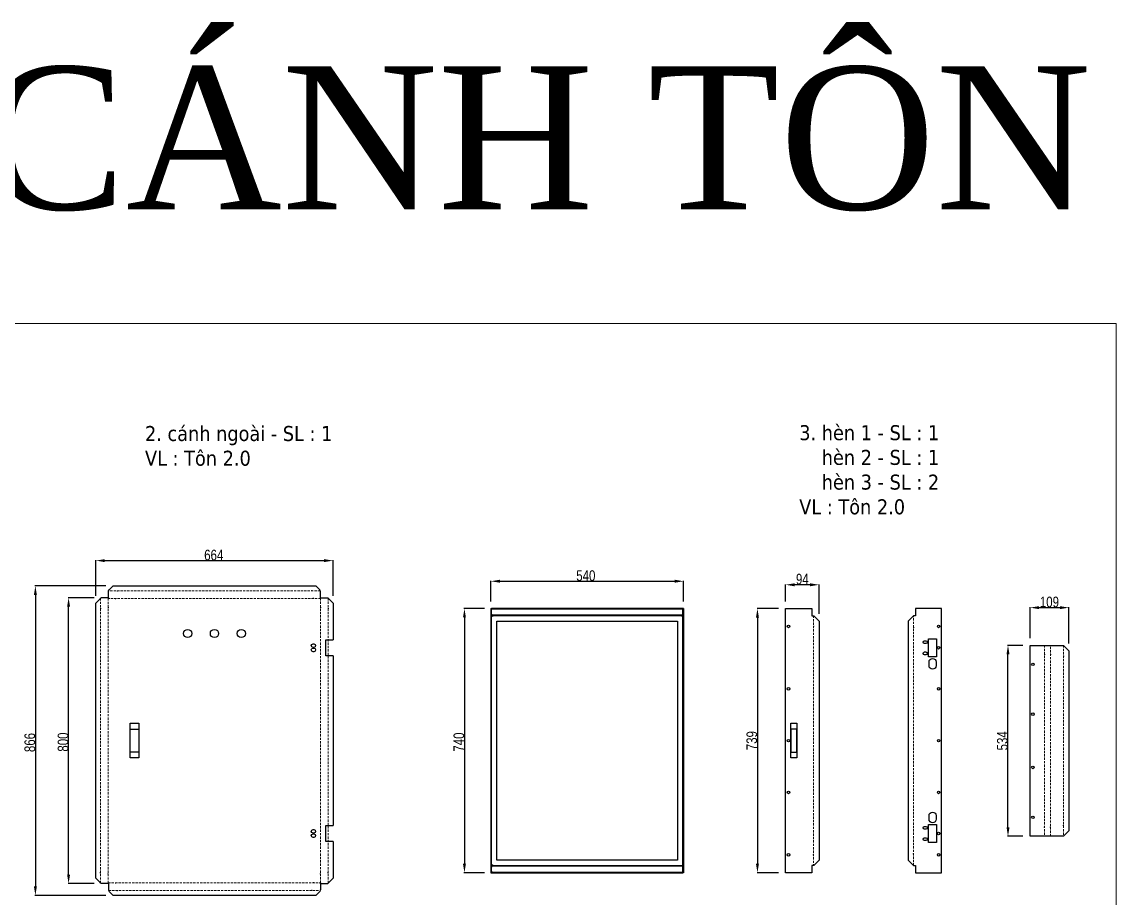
# Model space of a CAD drawing. Header units: inches. Extents: x 21 to 136330, y 8 to 58290.
# Drawn here: x 119922 to 122985, y 20056 to 22509 of the extents above; entities that cross this region are included whole.
import ezdxf
from ezdxf.enums import TextEntityAlignment as Align

# ---------------------------------------------------------------- set-up
doc = ezdxf.new("R2010")
doc.units = ezdxf.units.IN
doc.header["$MEASUREMENT"] = 0
doc.linetypes.add('HIDDEN', pattern=[9.525, 6.35, -3.175])
doc.layers.add('0 TĂNG CỨNG', color=7, linetype='Continuous', lineweight=15)
doc.layers.add('@.0.DM. NÉT ĐỨT', color=8, linetype='HIDDEN', lineweight=9)
for name, color, linetype in [('1-EMC-ACESS', 4, 'Continuous'), ('@.0.DM. NÉT CHÍNH', 7, 'Continuous'), ('@.DM. NÉT CẮT', 2, 'Continuous'), ('@.DM. ĐIỂM DẤU', 1, 'Continuous')]:
    doc.layers.add(name, color=color, linetype=linetype)
doc.layers.add('@.0.DM. KÍCH THƯỚC', color=8, linetype='Continuous', transparency=0.2)
doc.layers.add('@.0.DM. KÍCH THƯỚC @ 1', color=8, linetype='Continuous', transparency=0.2)
doc.styles.add('ARIAL', font='arial.ttf')
doc.styles.add('Note Text (ISO)', font='tahoma.ttf')
doc.styles.add('roman', font='roman.shx', dxfattribs={"width": 0.8})
doc.styles.add('Tahoma (Input Text)', font='tahoma.ttf')
doc.dimstyles.new('Kích thước Duy Mạnh', dxfattribs={"dimtxt": 30, "dimasz": 25, "dimexe": 1.25, "dimexo": 20, "dimtad": 1, "dimdec": 1, "dimtxsty": 'roman', "dimcen": 2.5, "dimclrd": 8, "dimclre": 8, "dimclrt": 2, "dimadec": 0, "dimazin": 0, "dimtfac": 1, "dimtdec": 1, "dimtix": 1, "dimtmove": 0, "dimatfit": 3, "dimfxl": 1, "dimtfillclr": 1, "dimarcsym": 0})

# ---------------------------------------------------------------- blocks, each defined once
blk = doc.blocks.new('*D1893')
at = {"layer": '@.0.DM. KÍCH THƯỚC', "color": 8, "lineweight": -2, "transparency": 16777216}
for p, q in [((120157, 20930.2), (119958.4, 20930.2)), ((120157, 20064.1), (119958.4, 20064.1))]:
    blk.add_line(p, q, dxfattribs=at)
at = {"layer": '@.0.DM. KÍCH THƯỚC', "lineweight": -2, "transparency": 16777216}
blk.add_line((119959.6, 20905.2), (119959.6, 20089.1), dxfattribs=at)
at = {"layer": '@.0.DM. KÍCH THƯỚC', "transparency": 16777216}
for points in [[(119955.5, 20905.2), (119963.8, 20905.2), (119959.6, 20930.2)], [(119955.5, 20089.1), (119963.8, 20089.1), (119959.6, 20064.1)]]:
    blk.add_solid(points, dxfattribs=at)
at = {"layer": 'Defpoints', "color": 0, "transparency": 16777216}
for p in [(120177, 20930.2), (119959.6, 20064.1), (120177, 20064.1)]:
    blk.add_point(p, dxfattribs=at)
at = {"layer": '@.0.DM. KÍCH THƯỚC', "color": 2, "transparency": 16777216, "insert": (119929, 20465.1), "char_height": 30, "attachment_point": 1, "rotation": 90, "style": 'roman'}
blk.add_mtext('866', dxfattribs=at)
blk = doc.blocks.new('*D1894')
at = {"layer": '@.0.DM. KÍCH THƯỚC', "color": 8, "lineweight": -2, "transparency": 16777216}
for p, q in [((120128.9, 20902.1), (120128.9, 21002.3)), ((120793, 20902.1), (120793, 21002.3))]:
    blk.add_line(p, q, dxfattribs=at)
at = {"layer": '@.0.DM. KÍCH THƯỚC', "lineweight": -2, "transparency": 16777216}
blk.add_line((120153.9, 21001.1), (120768, 21001.1), dxfattribs=at)
at = {"layer": '@.0.DM. KÍCH THƯỚC', "transparency": 16777216}
for points in [[(120153.9, 21005.2), (120153.9, 20996.9), (120128.9, 21001.1)], [(120768, 21005.2), (120768, 20996.9), (120793, 21001.1)]]:
    blk.add_solid(points, dxfattribs=at)
at = {"layer": 'Defpoints', "color": 0, "transparency": 16777216}
for p in [(120793, 21001.1), (120128.9, 20882.1), (120793, 20882.1)]:
    blk.add_point(p, dxfattribs=at)
at = {"layer": '@.0.DM. KÍCH THƯỚC', "color": 2, "transparency": 16777216, "insert": (120432.2, 21031.7), "char_height": 30, "attachment_point": 1, "style": 'roman'}
blk.add_mtext('664', dxfattribs=at)
blk = doc.blocks.new('*D1871')
at = {"layer": '@.0.DM. KÍCH THƯỚC', "color": 8, "lineweight": -2, "transparency": 16777216}
for p, q in [((121234.9, 20886.8), (121234.9, 20944.6)), ((121774.4, 20886.8), (121774.4, 20944.6))]:
    blk.add_line(p, q, dxfattribs=at)
at = {"layer": '@.0.DM. KÍCH THƯỚC', "lineweight": -2, "transparency": 16777216}
blk.add_line((121259.9, 20943.3), (121749.4, 20943.3), dxfattribs=at)
at = {"layer": '@.0.DM. KÍCH THƯỚC', "transparency": 16777216}
for points in [[(121259.9, 20947.5), (121259.9, 20939.2), (121234.9, 20943.3)], [(121749.4, 20947.5), (121749.4, 20939.2), (121774.4, 20943.3)]]:
    blk.add_solid(points, dxfattribs=at)
at = {"layer": 'Defpoints', "color": 0, "transparency": 16777216}
for p in [(121774.4, 20943.3), (121234.9, 20866.8), (121774.4, 20866.8)]:
    blk.add_point(p, dxfattribs=at)
at = {"layer": '@.0.DM. KÍCH THƯỚC', "color": 2, "transparency": 16777216, "insert": (121473.8, 20974), "char_height": 30, "attachment_point": 1, "style": 'roman'}
blk.add_mtext('540', dxfattribs=at)
blk = doc.blocks.new('*D1872')
at = {"layer": '@.0.DM. KÍCH THƯỚC', "color": 8, "lineweight": -2, "transparency": 16777216}
for p, q in [((121216.9, 20866.9), (121159.5, 20866.9)), ((121216.9, 20127.4), (121159.5, 20127.4))]:
    blk.add_line(p, q, dxfattribs=at)
at = {"layer": '@.0.DM. KÍCH THƯỚC', "lineweight": -2, "transparency": 16777216}
blk.add_line((121160.8, 20841.9), (121160.8, 20152.4), dxfattribs=at)
at = {"layer": '@.0.DM. KÍCH THƯỚC', "transparency": 16777216}
for points in [[(121156.6, 20841.9), (121164.9, 20841.9), (121160.8, 20866.9)], [(121156.6, 20152.4), (121164.9, 20152.4), (121160.8, 20127.4)]]:
    blk.add_solid(points, dxfattribs=at)
at = {"layer": 'Defpoints', "color": 0, "transparency": 16777216}
for p in [(121236.9, 20866.9), (121160.8, 20127.4), (121236.9, 20127.4)]:
    blk.add_point(p, dxfattribs=at)
at = {"layer": '@.0.DM. KÍCH THƯỚC', "color": 2, "transparency": 16777216, "insert": (121130.1, 20466.3), "char_height": 30, "attachment_point": 1, "rotation": 90, "style": 'roman'}
blk.add_mtext('740', dxfattribs=at)
blk = doc.blocks.new('*D1873')
at = {"layer": '@.0.DM. KÍCH THƯỚC', "color": 8, "lineweight": -2, "transparency": 16777216}
for p, q in [((120124.4, 20897.1), (120051.4, 20897.1)), ((120124.4, 20097.1), (120051.4, 20097.1))]:
    blk.add_line(p, q, dxfattribs=at)
at = {"layer": '@.0.DM. KÍCH THƯỚC', "lineweight": -2, "transparency": 16777216}
blk.add_line((120052.6, 20122.1), (120052.6, 20872.1), dxfattribs=at)
at = {"layer": '@.0.DM. KÍCH THƯỚC', "transparency": 16777216}
for points in [[(120048.5, 20872.1), (120056.8, 20872.1), (120052.6, 20897.1)], [(120048.5, 20122.1), (120056.8, 20122.1), (120052.6, 20097.1)]]:
    blk.add_solid(points, dxfattribs=at)
at = {"layer": 'Defpoints', "color": 0, "transparency": 16777216}
for p in [(120052.6, 20897.1), (120144.4, 20897.1), (120144.4, 20097.1)]:
    blk.add_point(p, dxfattribs=at)
at = {"layer": '@.0.DM. KÍCH THƯỚC', "color": 2, "transparency": 16777216, "insert": (120022, 20466.3), "char_height": 30, "attachment_point": 1, "rotation": 90, "style": 'roman'}
blk.add_mtext('800', dxfattribs=at)
blk = doc.blocks.new('KHUNG KT1')
at = {"color": 7}
blk.add_lwpolyline([(0, 0), (7128, 0), (7128, -5040), (0, -5040)], close=True, dxfattribs=at)
at = {"color": 1, "style": 'Tahoma (Input Text)', "flags": 8}
for tag, p in [('#01', (328.9, -4851.1)), ('#03', (1514.7, -4846.3)), ('#05', (2819, -4851.1)), ('#07', (4424, -4851.1)), ('#09', (5172.9, -4851.1)), ('#02', (189.8, -4995.1)), ('#04', (1755.3, -4995.1)), ('#06', (2727.8, -4995.1)), ('#08', (4382.7, -4995.1)), ('#10', (5172.9, -4995.1))]:
    blk.add_attdef(tag, p, '', height=60, dxfattribs=at)
blk.add_attdef('#11', text='', height=60, dxfattribs=at).set_placement((6996, -4961.6), align=Align.CENTER)
at = {"layer": '0 TĂNG CỨNG', "color": 1, "style": 'ARIAL'}
blk.add_attdef('#12', (852.8, -4987.6), '', height=60, dxfattribs=at)
blk = doc.blocks.new('*D1909')
at = {"layer": '@.0.DM. KÍCH THƯỚC', "color": 8, "lineweight": -2, "transparency": 16777216}
for p, q in [((122039.9, 20866.8), (121979.8, 20866.8)), ((122039.9, 20127.5), (121979.8, 20127.5))]:
    blk.add_line(p, q, dxfattribs=at)
at = {"layer": '@.0.DM. KÍCH THƯỚC', "lineweight": -2, "transparency": 16777216}
blk.add_line((121981, 20841.8), (121981, 20152.5), dxfattribs=at)
at = {"layer": '@.0.DM. KÍCH THƯỚC', "transparency": 16777216}
for points in [[(121976.8, 20841.8), (121985.2, 20841.8), (121981, 20866.8)], [(121976.8, 20152.5), (121985.2, 20152.5), (121981, 20127.5)]]:
    blk.add_solid(points, dxfattribs=at)
at = {"layer": 'Defpoints', "color": 0, "transparency": 16777216}
for p in [(122059.9, 20866.8), (121981, 20127.5), (122059.9, 20127.5)]:
    blk.add_point(p, dxfattribs=at)
at = {"layer": '@.0.DM. KÍCH THƯỚC', "color": 2, "transparency": 16777216, "insert": (121965.4, 20497.1), "char_height": 30, "attachment_point": 5, "rotation": 90, "style": 'roman'}
blk.add_mtext('739', dxfattribs=at)
blk = doc.blocks.new('*D1910')
at = {"layer": '@.0.DM. KÍCH THƯỚC', "color": 8, "lineweight": -2, "transparency": 16777216}
for p, q in [((122724.2, 20763.8), (122681.2, 20763.8)), ((122724.2, 20229.5), (122681.2, 20229.5))]:
    blk.add_line(p, q, dxfattribs=at)
at = {"layer": '@.0.DM. KÍCH THƯỚC', "lineweight": -2, "transparency": 16777216}
blk.add_line((122682.4, 20254.5), (122682.4, 20738.8), dxfattribs=at)
at = {"layer": '@.0.DM. KÍCH THƯỚC', "transparency": 16777216}
for points in [[(122678.3, 20738.8), (122686.6, 20738.8), (122682.4, 20763.8)], [(122678.3, 20254.5), (122686.6, 20254.5), (122682.4, 20229.5)]]:
    blk.add_solid(points, dxfattribs=at)
at = {"layer": 'Defpoints', "color": 0, "transparency": 16777216}
for p in [(122682.4, 20763.8), (122744.2, 20763.8), (122744.2, 20229.5)]:
    blk.add_point(p, dxfattribs=at)
at = {"layer": '@.0.DM. KÍCH THƯỚC', "color": 2, "transparency": 16777216, "insert": (122666.8, 20496.6), "char_height": 30, "attachment_point": 5, "rotation": 90, "style": 'roman'}
blk.add_mtext('534', dxfattribs=at)
blk = doc.blocks.new('*D1899')
at = {"layer": '@.0.DM. KÍCH THƯỚC', "color": 8, "lineweight": -2, "transparency": 16777216}
for p, q in [((122059.9, 20886.8), (122059.9, 20934.6)), ((122153.4, 20851.9), (122153.4, 20934.6))]:
    blk.add_line(p, q, dxfattribs=at)
at = {"layer": '@.0.DM. KÍCH THƯỚC', "lineweight": -2, "transparency": 16777216}
blk.add_line((122128.4, 20933.4), (122084.9, 20933.4), dxfattribs=at)
at = {"layer": '@.0.DM. KÍCH THƯỚC', "transparency": 16777216}
for points in [[(122084.9, 20937.6), (122084.9, 20929.2), (122059.9, 20933.4)], [(122128.4, 20937.6), (122128.4, 20929.2), (122153.4, 20933.4)]]:
    blk.add_solid(points, dxfattribs=at)
at = {"layer": 'Defpoints', "color": 0, "transparency": 16777216}
for p in [(122059.9, 20933.4), (122059.9, 20866.8), (122153.4, 20831.9)]:
    blk.add_point(p, dxfattribs=at)
at = {"layer": '@.0.DM. KÍCH THƯỚC', "color": 2, "transparency": 16777216, "insert": (122106.6, 20949), "char_height": 30, "attachment_point": 5, "style": 'roman'}
blk.add_mtext('94', dxfattribs=at)
blk = doc.blocks.new('*D1900')
at = {"layer": '@.0.DM. KÍCH THƯỚC', "color": 8, "lineweight": -2, "transparency": 16777216}
for p, q in [((122744.2, 20783.8), (122744.2, 20870.7)), ((122852.7, 20768.9), (122852.7, 20870.7))]:
    blk.add_line(p, q, dxfattribs=at)
at = {"layer": '@.0.DM. KÍCH THƯỚC', "lineweight": -2, "transparency": 16777216}
blk.add_line((122769.2, 20869.4), (122827.7, 20869.4), dxfattribs=at)
at = {"layer": '@.0.DM. KÍCH THƯỚC', "transparency": 16777216}
for points in [[(122769.2, 20873.6), (122769.2, 20865.3), (122744.2, 20869.4)], [(122827.7, 20873.6), (122827.7, 20865.3), (122852.7, 20869.4)]]:
    blk.add_solid(points, dxfattribs=at)
at = {"layer": 'Defpoints', "color": 0, "transparency": 16777216}
for p in [(122852.7, 20869.4), (122744.2, 20763.8), (122852.7, 20748.9)]:
    blk.add_point(p, dxfattribs=at)
at = {"layer": '@.0.DM. KÍCH THƯỚC', "color": 2, "transparency": 16777216, "insert": (122798.4, 20885.1), "char_height": 30, "attachment_point": 5, "style": 'roman'}
blk.add_mtext('109', dxfattribs=at)

msp = doc.modelspace()

# ---------------------------------------------------------------- linework, layer by layer
at = {"layer": '@.0.DM. KÍCH THƯỚC'}
for points in [[(120224.6855, 20529.1412), (120248.9355, 20529.1412), (120248.9355, 20465.1412), (120224.6855, 20465.1412)], [(122090.8778, 20529.1412), (122074.8778, 20529.1412), (122074.8778, 20465.1412), (122090.8778, 20465.1412)]]:
    msp.add_lwpolyline(points, close=True, dxfattribs=at)
at = {"layer": '@.0.DM. NÉT CHÍNH'}
for p, q in [((120166.0062, 20919.189), (120177.0062, 20930.189)), ((120177.0062, 20930.189), (120744.8648, 20930.189)), ((120755.8648, 20919.189), (120744.8648, 20930.189)), ((120128.8877, 20882.0705), (120139.8877, 20893.0705)), ((120162.3975, 20897.1412), (120144.4116, 20897.1412)), ((120164.1355, 20914.6651), (120164.5855, 20915.7532)), ((120164.1355, 20897.1412), (120164.1355, 20914.6651)), ((120164.1355, 20897.1412), (120164.1355, 20895.4031)), ((120164.5855, 20915.7532), (120164.7591, 20916.173)), ((120164.7591, 20916.173), (120166.0062, 20919.189)), ((120757.112, 20916.173), (120755.8648, 20919.189)), ((120757.2856, 20915.7532), (120757.112, 20916.173)), ((120757.7355, 20914.6651), (120757.2856, 20915.7532)), ((120757.7355, 20897.1412), (120757.7355, 20914.6651)), ((120757.7355, 20897.1412), (120757.7355, 20895.4031)), ((120759.4736, 20897.1412), (120777.4594, 20897.1412)), ((120792.9833, 20882.0705), (120781.9833, 20893.0705)), ((120128.8877, 20112.2119), (120128.8877, 20882.0705)), ((120792.9833, 20882.0705), (120792.9833, 20779.6412)), ((121234.8714, 20866.8205), (121236.8714, 20866.8205)), ((121234.8714, 20866.8205), (121234.8714, 20127.4619)), ((121236.8714, 20127.4619), (121236.8714, 20866.8205)), ((121236.9421, 20864.8912), (121236.9421, 20866.8912)), ((121772.3007, 20866.8912), (121236.9421, 20866.8912)), ((121772.3007, 20864.8912), (121236.9421, 20864.8912)), ((121236.9421, 20862.8912), (121236.9421, 20864.8912)), ((121236.9421, 20850.8912), (121236.9421, 20862.8912)), ((121772.3007, 20864.8912), (121772.3007, 20866.8912)), ((121772.3007, 20862.8912), (121772.3007, 20864.8912)), ((121772.3007, 20862.8912), (121772.3007, 20850.8912)), ((121772.3714, 20127.4619), (121772.3714, 20866.8205)), ((121774.3714, 20866.8205), (121772.3714, 20866.8205)), ((121774.3714, 20866.8205), (121774.3714, 20127.4619)), ((121234.8714, 20846.8205), (121236.8714, 20846.8205)), ((121236.9421, 20850.8912), (121236.9421, 20846.8912)), ((121236.9421, 20848.8912), (121772.3007, 20848.8912)), ((121772.3007, 20846.8912), (121236.9421, 20846.8912)), ((121251.8714, 20162.3912), (121251.8714, 20831.8912)), ((121251.8714, 20831.8912), (121757.3714, 20831.8912)), ((121757.3714, 20831.8912), (121757.3714, 20162.3912)), ((121772.3007, 20846.8912), (121772.3007, 20850.8912)), ((121772.3714, 20846.8205), (121774.3714, 20846.8205)), ((120773.1871, 20734.6412), (120773.1871, 20779.6412)), ((120773.1871, 20779.6412), (120792.9833, 20779.6412)), ((120792.9833, 20734.6412), (120773.1871, 20734.6412)), ((120792.9833, 20734.6412), (120792.9833, 20259.6412)), ((120773.1871, 20259.6412), (120792.9833, 20259.6412)), ((120773.1871, 20214.6412), (120773.1871, 20259.6412)), ((120792.9833, 20214.6412), (120773.1871, 20214.6412)), ((120792.9833, 20214.6412), (120792.9833, 20112.2119)), ((121757.3714, 20162.3912), (121251.8714, 20162.3912)), ((121236.8714, 20147.4619), (121234.8714, 20147.4619)), ((121234.8714, 20127.4619), (121236.8714, 20127.4619)), ((121236.9421, 20147.3912), (121772.3007, 20147.3912)), ((121236.9421, 20147.3912), (121236.9421, 20143.3912)), ((121772.3007, 20145.3912), (121236.9421, 20145.3912)), ((121236.9421, 20131.3912), (121236.9421, 20143.3912)), ((121236.9421, 20131.3912), (121236.9421, 20129.3912)), ((121236.9421, 20129.3912), (121772.3007, 20129.3912)), ((121236.9421, 20129.3912), (121236.9421, 20127.3912)), ((121236.9421, 20127.3912), (121772.3007, 20127.3912)), ((121772.3007, 20143.3912), (121772.3007, 20147.3912)), ((121772.3007, 20143.3912), (121772.3007, 20131.3912)), ((121772.3007, 20131.3912), (121772.3007, 20129.3912)), ((121772.3007, 20129.3912), (121772.3007, 20127.3912)), ((121774.3714, 20147.4619), (121772.3714, 20147.4619)), ((121774.3714, 20127.4619), (121772.3714, 20127.4619)), ((120128.8877, 20112.2119), (120139.8877, 20101.2119)), ((120162.3975, 20097.1412), (120144.4116, 20097.1412)), ((120164.1355, 20097.1412), (120164.1355, 20098.8792)), ((120164.1355, 20097.1412), (120164.1355, 20079.6173)), ((120757.7355, 20097.1412), (120757.7355, 20098.8792)), ((120757.7355, 20097.1412), (120757.7355, 20079.6173)), ((120759.4736, 20097.1412), (120777.4594, 20097.1412)), ((120792.9833, 20112.2119), (120781.9833, 20101.2119)), ((120164.1355, 20079.6173), (120164.5855, 20078.5292)), ((120164.5855, 20078.5292), (120164.7591, 20078.1093)), ((120164.7591, 20078.1093), (120166.0062, 20075.0934)), ((120166.0062, 20075.0934), (120177.0062, 20064.0934)), ((120744.8648, 20064.0934), (120177.0062, 20064.0934)), ((120755.8648, 20075.0934), (120744.8648, 20064.0934)), ((120757.112, 20078.1093), (120755.8648, 20075.0934)), ((120757.2856, 20078.5292), (120757.112, 20078.1093)), ((120757.7355, 20079.6173), (120757.2856, 20078.5292))]:
    msp.add_line(p, q, dxfattribs=at)
for points in [[(122153.4017, 20162.3912), (122138.4724, 20147.4619), (122132.8778, 20147.4619), (122132.8778, 20127.4619), (122059.8778, 20127.4619), (122059.8778, 20866.8205), (122132.8778, 20866.8205), (122132.8778, 20846.8205), (122138.4724, 20846.8205), (122153.4017, 20831.8912)], [(122402.7705, 20831.8912), (122402.7705, 20162.3912), (122417.6998, 20147.4619), (122423.2944, 20147.4619), (122423.2944, 20127.4619), (122496.2944, 20127.4619), (122496.2944, 20866.8205), (122423.2944, 20866.8205), (122423.2944, 20846.8205), (122417.6998, 20846.8205)], [(122744.1638, 20229.4619), (122744.1638, 20763.8205), (122837.8062, 20763.8205), (122852.7355, 20748.8912), (122852.7355, 20244.3912), (122837.8062, 20229.4619)]]:
    msp.add_lwpolyline(points, close=True, dxfattribs=at)
for centre, start, end in [((120164.1355, 20897.1412), 180, 270), ((120757.7355, 20897.1412), 270, 0), ((120164.1355, 20097.1412), 90, 180), ((120757.7355, 20097.1412), 0, 90)]:
    msp.add_arc(centre, 1.7381, start, end, dxfattribs=at)
for points in [[(120142.9037, 20896.183), (120141.8397, 20895.3265), (120140.8638, 20894.195), (120139.8877, 20893.0705)], [(120144.4116, 20897.1412), (120143.8894, 20896.9021), (120143.3871, 20896.5721), (120142.9037, 20896.183)], [(120777.4594, 20897.1412), (120777.9817, 20896.9021), (120778.484, 20896.5721), (120778.9674, 20896.183)], [(120778.9674, 20896.183), (120780.0314, 20895.3265), (120781.0073, 20894.195), (120781.9833, 20893.0705)], [(120142.9037, 20098.0994), (120141.8397, 20098.9558), (120140.8638, 20100.0874), (120139.8877, 20101.2119)], [(120144.4116, 20097.1412), (120143.8894, 20097.3802), (120143.3871, 20097.7103), (120142.9037, 20098.0994)], [(120777.4594, 20097.1412), (120777.9817, 20097.3802), (120778.484, 20097.7103), (120778.9674, 20098.0994)], [(120778.9674, 20098.0994), (120780.0314, 20098.9558), (120781.0073, 20100.0874), (120781.9833, 20101.2119)]]:
    msp.add_open_spline(points, degree=3, dxfattribs=at)
for points, knots in [([(121238.8714, 20844.8912), (121237.598, 20845.2822), (121236.3414, 20845.6732), (121235.6059, 20846.0643), (121235.1318, 20846.3163), (121234.8714, 20846.5684), (121234.8714, 20846.8205)], [0, 0, 0, 0, 0.955100125, 0.955100125, 0.955100125, 1.570796327, 1.570796327, 1.570796327, 1.570796327]), ([(121238.8714, 20844.8912), (121238.1142, 20845.3562), (121237.3768, 20845.8212), (121237.0577, 20846.2862), (121236.9355, 20846.4643), (121236.8714, 20846.6424), (121236.8714, 20846.8205)], [0, 0, 0, 0, 1.135811864, 1.135811864, 1.135811864, 1.570796327, 1.570796327, 1.570796327, 1.570796327]), ([(121236.9421, 20848.8912), (121237.3332, 20848.8912), (121237.7242, 20848.2409), (121238.1152, 20847.2013), (121238.3673, 20846.5311), (121238.6194, 20845.7121), (121238.8714, 20844.8912)], [0, 0, 0, 0, 0.955100125, 0.955100125, 0.955100125, 1.570796327, 1.570796327, 1.570796327, 1.570796327]), ([(121238.8714, 20844.8912), (121238.4064, 20845.6484), (121237.9414, 20846.3859), (121237.4764, 20846.7049), (121237.2983, 20846.8271), (121237.1202, 20846.8912), (121236.9421, 20846.8912)], [0, 0, 0, 0, 1.135811864, 1.135811864, 1.135811864, 1.570796327, 1.570796327, 1.570796327, 1.570796327]), ([(121770.3714, 20844.8912), (121770.7624, 20846.1647), (121771.1535, 20847.4212), (121771.5445, 20848.1567), (121771.7966, 20848.6308), (121772.0486, 20848.8912), (121772.3007, 20848.8912)], [0, 0, 0, 0, 0.955100125, 0.955100125, 0.955100125, 1.570796327, 1.570796327, 1.570796327, 1.570796327]), ([(121770.3714, 20844.8912), (121770.8364, 20845.6484), (121771.3014, 20846.3859), (121771.7665, 20846.7049), (121771.9445, 20846.8271), (121772.1226, 20846.8912), (121772.3007, 20846.8912)], [0, 0, 0, 0, 1.135811864, 1.135811864, 1.135811864, 1.570796327, 1.570796327, 1.570796327, 1.570796327]), ([(121774.3714, 20846.8205), (121774.3714, 20846.4295), (121773.7212, 20846.0384), (121772.6815, 20845.6474), (121772.0113, 20845.3953), (121771.1924, 20845.1433), (121770.3714, 20844.8912)], [0, 0, 0, 0, 0.955100125, 0.955100125, 0.955100125, 1.570796327, 1.570796327, 1.570796327, 1.570796327]), ([(121770.3714, 20844.8912), (121771.1286, 20845.3562), (121771.8661, 20845.8212), (121772.1852, 20846.2862), (121772.3074, 20846.4643), (121772.3714, 20846.6424), (121772.3714, 20846.8205)], [0, 0, 0, 0, 1.135811864, 1.135811864, 1.135811864, 1.570796327, 1.570796327, 1.570796327, 1.570796327]), ([(121234.8714, 20147.4619), (121234.8714, 20147.8529), (121235.5217, 20148.244), (121236.5613, 20148.635), (121237.2315, 20148.887), (121238.0505, 20149.1391), (121238.8714, 20149.3912)], [0, 0, 0, 0, 0.955100125, 0.955100125, 0.955100125, 1.570796327, 1.570796327, 1.570796327, 1.570796327]), ([(121238.8714, 20149.3912), (121238.1142, 20148.9262), (121237.3768, 20148.4612), (121237.0577, 20147.9962), (121236.9355, 20147.8181), (121236.8714, 20147.64), (121236.8714, 20147.4619)], [0, 0, 0, 0, 1.135811864, 1.135811864, 1.135811864, 1.570796327, 1.570796327, 1.570796327, 1.570796327]), ([(121238.8714, 20149.3912), (121238.4804, 20148.1177), (121238.0894, 20146.8612), (121237.6983, 20146.1257), (121237.4463, 20145.6516), (121237.1942, 20145.3912), (121236.9421, 20145.3912)], [0, 0, 0, 0, 0.955100125, 0.955100125, 0.955100125, 1.570796327, 1.570796327, 1.570796327, 1.570796327]), ([(121238.8714, 20149.3912), (121238.4064, 20148.634), (121237.9414, 20147.8965), (121237.4764, 20147.5774), (121237.2983, 20147.4552), (121237.1202, 20147.3912), (121236.9421, 20147.3912)], [0, 0, 0, 0, 1.135811864, 1.135811864, 1.135811864, 1.570796327, 1.570796327, 1.570796327, 1.570796327]), ([(121770.3714, 20149.3912), (121771.6449, 20149.0002), (121772.9014, 20148.6091), (121773.6369, 20148.2181), (121774.111, 20147.966), (121774.3714, 20147.714), (121774.3714, 20147.4619)], [0, 0, 0, 0, 0.955100125, 0.955100125, 0.955100125, 1.570796327, 1.570796327, 1.570796327, 1.570796327]), ([(121772.3007, 20145.3912), (121771.9097, 20145.3912), (121771.5187, 20146.0415), (121771.1276, 20147.0811), (121770.8756, 20147.7513), (121770.6235, 20148.5703), (121770.3714, 20149.3912)], [0, 0, 0, 0, 0.955100125, 0.955100125, 0.955100125, 1.570796327, 1.570796327, 1.570796327, 1.570796327]), ([(121770.3714, 20149.3912), (121771.1286, 20148.9262), (121771.8661, 20148.4612), (121772.1852, 20147.9962), (121772.3074, 20147.8181), (121772.3714, 20147.64), (121772.3714, 20147.4619)], [0, 0, 0, 0, 1.135811864, 1.135811864, 1.135811864, 1.570796327, 1.570796327, 1.570796327, 1.570796327]), ([(121770.3714, 20149.3912), (121770.8364, 20148.634), (121771.3014, 20147.8965), (121771.7665, 20147.5774), (121771.9445, 20147.4552), (121772.1226, 20147.3912), (121772.3007, 20147.3912)], [0, 0, 0, 0, 1.135811864, 1.135811864, 1.135811864, 1.570796327, 1.570796327, 1.570796327, 1.570796327])]:
    msp.add_open_spline(points, degree=3, knots=knots, dxfattribs=at)
at = {"layer": '@.0.DM. NÉT ĐỨT'}
for p, q in [((120142.1497, 20895.52), (120142.1497, 20098.7623)), ((120756.8002, 20916.927), (120165.0709, 20916.927)), ((120779.7214, 20098.7623), (120779.7214, 20895.52)), ((122138.1398, 20846.8205), (122138.1398, 20147.4619)), ((122418.0325, 20147.4619), (122418.0325, 20846.8205)), ((122784.4258, 20763.8205), (122784.4258, 20229.4619)), ((122800.9497, 20229.4619), (122800.9497, 20763.8205)), ((122837.4736, 20763.8205), (122837.4736, 20229.4619)), ((120165.0709, 20077.3554), (120756.8002, 20077.3554))]:
    msp.add_line(p, q, dxfattribs=at)
msp.add_lwpolyline([(120163.6736, 20895.4031), (120163.6736, 20098.8792), (120758.1975, 20098.8792), (120758.1975, 20895.4031)], close=True, dxfattribs=at)
at = {"layer": '@.DM. NÉT CẮT'}
for points in [[(122452.7944, 20768.8912), (122448.7944, 20768.8912, -1), (122448.7944, 20776.8912), (122452.7944, 20776.8912, -1)], [(120738.9355, 20758.1412), (120736.9355, 20758.1412, -1), (120736.9355, 20768.1412), (120738.9355, 20768.1412, -1)], [(120738.9355, 20746.1412), (120736.9355, 20746.1412, -1), (120736.9355, 20756.1412), (120738.9355, 20756.1412, -1)], [(122448.7944, 20745.3912), (122452.7944, 20745.3912, -1), (122452.7944, 20737.3912), (122448.7944, 20737.3912, -1)], [(122461.2944, 20707.1412), (122461.2944, 20717.1412, -1), (122481.2944, 20717.1412), (122481.2944, 20707.1412, -1)], [(122461.2944, 20277.1412), (122461.2944, 20287.1412, -1), (122481.2944, 20287.1412), (122481.2944, 20277.1412, -1)], [(120738.9355, 20238.1412), (120736.9355, 20238.1412, -1), (120736.9355, 20248.1412), (120738.9355, 20248.1412, -1)], [(122452.7944, 20248.8912), (122448.7944, 20248.8912, -1), (122448.7944, 20256.8912), (122452.7944, 20256.8912, -1)], [(120738.9355, 20226.1412), (120736.9355, 20226.1412, -1), (120736.9355, 20236.1412), (120738.9355, 20236.1412, -1)], [(122448.7944, 20225.3912), (122452.7944, 20225.3912, -1), (122452.7944, 20217.3912), (122448.7944, 20217.3912, -1)]]:
    msp.add_lwpolyline(points, format="xyb", close=True, dxfattribs=at)
for points in [[(122460.2944, 20782.1412), (122482.2944, 20782.1412), (122482.2944, 20732.1412), (122460.2944, 20732.1412)], [(120224.6855, 20545.6412), (120248.9355, 20545.6412), (120248.9355, 20448.6412), (120224.6855, 20448.6412)], [(122074.8778, 20545.6412), (122090.8778, 20545.6412), (122090.8778, 20448.6412), (122074.8778, 20448.6412)], [(122074.8778, 20545.6412), (122090.8778, 20545.6412), (122090.8778, 20448.6412), (122074.8778, 20448.6412)], [(122460.2944, 20262.1412), (122482.2944, 20262.1412), (122482.2944, 20212.1412), (122460.2944, 20212.1412)]]:
    msp.add_lwpolyline(points, close=True, dxfattribs=at)
for centre, radius in [((120385.9355, 20797.1412), 11.5), ((120460.9355, 20797.1412), 11.5), ((120535.9355, 20797.1412), 11.5), ((122067.8778, 20816.8205), 3.5), ((122488.2944, 20816.8205), 3.5), ((122488.2944, 20757.1412), 3.5), ((122752.1638, 20710.8912), 3.5), ((122067.8778, 20642.1412), 3.5), ((122488.2944, 20642.1412), 3.5), ((122752.1638, 20571.1412), 3.5), ((122067.8778, 20497.1412), 3.5), ((122488.2944, 20497.1412), 3.5), ((122752.1638, 20422.1412), 3.5), ((122067.8778, 20352.1412), 3.5), ((122488.2944, 20352.1412), 3.5), ((122752.1638, 20282.3912), 3.5), ((122488.2944, 20237.1412), 3.5), ((122067.8778, 20177.4619), 3.5), ((122488.2944, 20177.4619), 3.5)]:
    msp.add_circle(centre, radius, dxfattribs=at)
at = {"layer": '@.DM. ĐIỂM DẤU'}
for p, q in [((120183.0842, 20895.4031), (120185.0842, 20895.4031)), ((120187.5251, 20916.927), (120189.5251, 20916.927)), ((120734.3459, 20916.927), (120732.3459, 20916.927)), ((120738.7868, 20895.4031), (120736.7868, 20895.4031)), ((120142.1497, 20867.783), (120142.1497, 20865.783)), ((120163.6736, 20870.6375), (120163.6736, 20868.6375)), ((120758.1975, 20870.6375), (120758.1975, 20868.6375)), ((120779.7214, 20867.783), (120779.7214, 20865.783)), ((122138.1398, 20818.173), (122138.1398, 20816.173)), ((122418.0325, 20814.7387), (122418.0325, 20812.7387)), ((122784.4258, 20739.0549), (122784.4258, 20737.0549)), ((122800.9497, 20739.0549), (122800.9497, 20737.0549)), ((122837.4736, 20734.3254), (122837.4736, 20732.3254)), ((122784.4258, 20254.2275), (122784.4258, 20256.2275)), ((122800.9497, 20254.2275), (122800.9497, 20256.2275)), ((122837.4736, 20258.957), (122837.4736, 20260.957)), ((122138.1398, 20176.1094), (122138.1398, 20178.1094)), ((122418.0325, 20179.5436), (122418.0325, 20181.5436)), ((120142.1497, 20126.4993), (120142.1497, 20128.4993)), ((120163.6736, 20123.6448), (120163.6736, 20125.6448)), ((120758.1975, 20123.6448), (120758.1975, 20125.6448)), ((120779.7214, 20126.4993), (120779.7214, 20128.4993)), ((120183.0842, 20098.8792), (120185.0842, 20098.8792)), ((120738.7868, 20098.8792), (120736.7868, 20098.8792)), ((120187.5251, 20077.3554), (120189.5251, 20077.3554)), ((120734.3459, 20077.3554), (120732.3459, 20077.3554))]:
    msp.add_line(p, q, dxfattribs=at)

# ---------------------------------------------------------------- block references
at = {"layer": '0 TĂNG CỨNG', "color": 1, "xscale": 0.6789308409752146, "yscale": 0.6789308409752146, "zscale": 0.6789308409752146}
msp.add_blockref('KHUNG KT1', (118145.6544, 21664.8455), dxfattribs=at)

# ---------------------------------------------------------------- texts
at = {"layer": '1-EMC-ACESS', "color": 1, "linetype": 'ByBlock', "lineweight": -2, "insert": (120397.8024, 22384.4011), "char_height": 400.0752, "width": 13787.318684, "attachment_point": 2, "style": 'ARIAL'}
msp.add_mtext('{\\fTimes New Roman|b0|i0|c0|p18;\\C2;BẢN VẼ 2 CÁNH TÔN 2.0}', dxfattribs=at)
at = {"layer": '@.0.DM. NÉT CHÍNH', "color": 2, "char_height": 41.999999, "width": 824.011569, "attachment_point": 1, "line_spacing_factor": 0.987884, "style": 'Note Text (ISO)'}
for s, insert in [('\\fTahoma|b0|i0;2. cánh ngoài - SL : 1\\P\\fTahoma|b0|i0;VL : Tôn 2.0\\P', (120266.4991, 21377.8795)), ('\\fTahoma|b0|i0;3. hèn 1 - SL : 1\\P\\fTahoma|b0|i0;    hèn 2 - SL : 1\\P\\fTahoma|b0|i0;    hèn 3 - SL : 2\\P\\fTahoma|b0|i0;VL : Tôn 2.0', (122098.0423, 21380.2103))]:
    msp.add_mtext(s, dxfattribs=dict(at, insert=insert))

# ---------------------------------------------------------------- dimensions: what is measured, and where the dimension line sits
at = {"layer": '@.0.DM. KÍCH THƯỚC @ 1'}
dim = msp.add_linear_dim(base=(120792.9833, 21001.0705), p1=(120128.8877, 20882.0705), p2=(120792.9833, 20882.0705), dimstyle='Kích thước Duy Mạnh', override={"dimscale": 1, "dimdec": 0, "dimclrd": 256, "dimtdec": 0, "dimtix": 1, "dimtofl": 0, "dimtmove": 0, "dimatfit": 1}, dxfattribs=at)
dim.commit()
dim.dimension.update_dxf_attribs({"geometry": '*D1894', "text_midpoint": (120463.6736, 21001.0705), "dimtype": 128})
for base, p1, p2, angle, picture, middle in [((121774.3714218942, 20943.3303778776), (121234.8714218942, 20866.8204803787), (121774.3714218942, 20866.8204803787), 180, '*D1871', (121504.6214218942, 20943.3303778776)), ((119959.6298, 20064.0934), (120177.0062, 20930.189), (120177.0062, 20064.0934), 270, '*D1893', (119959.6298, 20495.4031)), ((120052.6248, 20897.1412), (120144.4116, 20097.1412), (120144.4116, 20897.1412), 90, '*D1873', (120052.6248, 20497.1412)), ((121160.7575941526, 20127.3911910568), (121236.9421325723, 20866.8911910568), (121236.9421325723, 20127.3911910568), 90, '*D1872', (121160.7575941526, 20497.1411910568))]:
    dim = msp.add_linear_dim(base=base, p1=p1, p2=p2, angle=angle, dimstyle='Kích thước Duy Mạnh', override={"dimscale": 1, "dimdec": 0, "dimclrd": 256, "dimtdec": 0, "dimtix": 1, "dimtofl": 0, "dimtmove": 0, "dimatfit": 1}, dxfattribs=at)
    dim.commit()
    dim.dimension.update_dxf_attribs({"geometry": picture, "text_midpoint": middle, "dimtype": 128})
for base, p1, p2, picture, middle in [((122059.8778, 20933.3978), (122153.4017, 20831.8912), (122059.8778, 20866.8205), '*D1899', (122106.6398, 20949.0228)), ((122852.7355, 20869.4418), (122744.1638, 20763.8205), (122852.7355, 20748.8912), '*D1900', (122798.4497, 20885.0668))]:
    dim = msp.add_linear_dim(base=base, p1=p1, p2=p2, dimstyle='Kích thước Duy Mạnh', override={"dimscale": 1, "dimdec": 0, "dimclrd": 256, "dimtdec": 0, "dimtix": 1, "dimtofl": 0, "dimtmove": 0, "dimatfit": 1}, dxfattribs=at)
    dim.commit()
    dim.dimension.update_dxf_attribs({"geometry": picture, "text_midpoint": middle})
for base, p1, p2, picture, middle in [((121981.0125, 20127.4619), (122059.8778, 20866.8205), (122059.8778, 20127.4619), '*D1909', (121965.3875, 20497.1412)), ((122682.4206, 20763.8205), (122744.1638, 20229.4619), (122744.1638, 20763.8205), '*D1910', (122666.7956, 20496.6412))]:
    dim = msp.add_linear_dim(base=base, p1=p1, p2=p2, angle=90, dimstyle='Kích thước Duy Mạnh', override={"dimscale": 1, "dimdec": 0, "dimclrd": 256, "dimtdec": 0, "dimtix": 1, "dimtofl": 0, "dimtmove": 0, "dimatfit": 1}, dxfattribs=at)
    dim.commit()
    dim.dimension.update_dxf_attribs({"geometry": picture, "text_midpoint": middle})

doc.saveas('drawing.dxf')
